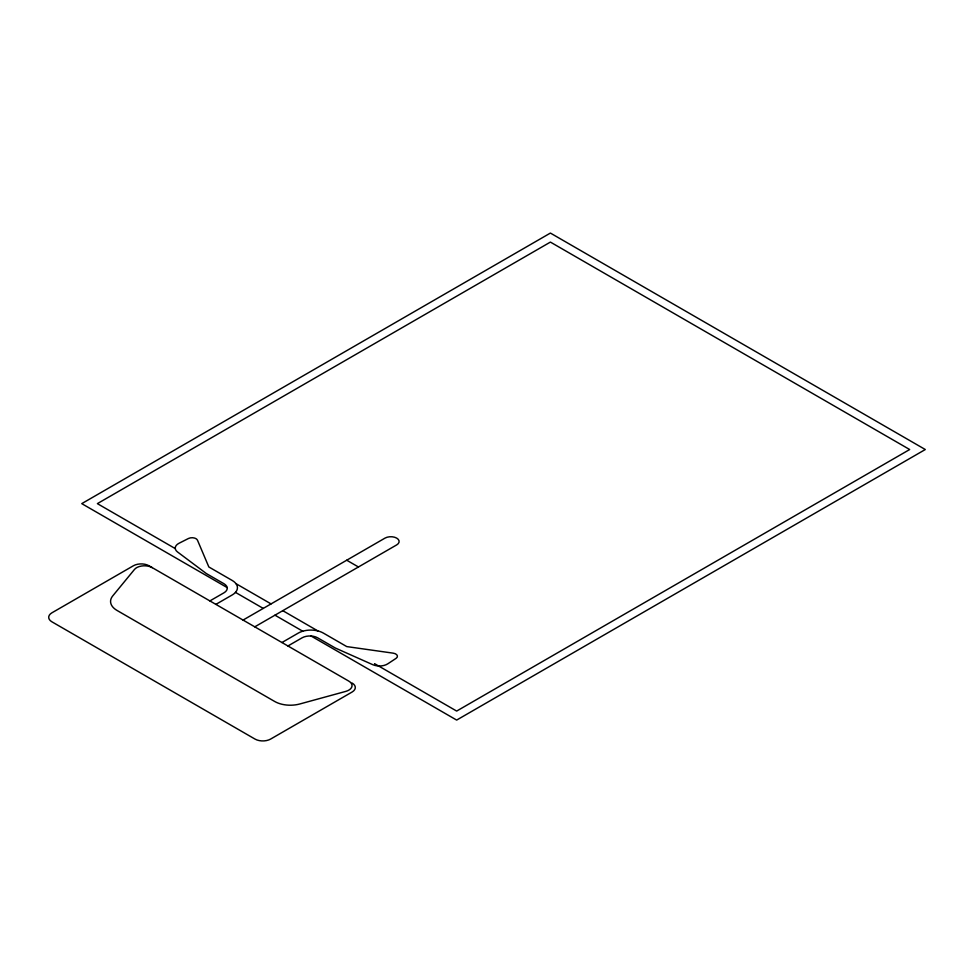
<?xml version="1.0" encoding="UTF-8"?>
<svg xmlns="http://www.w3.org/2000/svg" width="974" height="974" viewBox="0 0 974 974"><rect width="100%" height="100%" fill="white"/><g stroke="black" fill="none" stroke-linecap="round" stroke-linejoin="round"><path stroke-width="1.46" d="M209.885 600.921L224.008 592.776A11.043 6.38 0 0 0 224.008 583.755L206.378 573.576L177.524 551.966A11.043 6.38 0 0 1 178.985 543.285L188.445 538.5A5.527 3.19 0 0 1 197.454 540.132L208.838 566.965L232.262 580.492A17.678 10.203 0 0 1 232.262 594.919L215.875 604.379M243.05 620.073L384.986 538.123A8.279 4.785 0 0 1 396.71 538.123A8.279 4.785 0 0 1 396.71 544.892L254.762 626.842M281.949 642.523L298.336 633.063A17.678 10.203 0 0 1 323.331 633.063L346.756 646.59L393.228 653.164A5.527 3.19 0 0 1 396.065 658.363L387.774 663.83A11.043 6.38 0 0 1 372.725 664.67L335.312 648.014L317.682 637.836A11.043 6.38 0 0 0 302.062 637.836L287.927 645.981M346.732 560.22L358.444 566.978M175.259 548.593L97.376 503.631L550.395 242.088L909.679 449.525L456.66 711.069L374.515 663.635M236 583.669L271.052 603.904M282.777 610.674L317.828 630.909M227.185 587.59L81.755 503.631L550.395 233.066L925.3 449.525L456.66 720.078L311.023 635.998M235.477 592.387L263.248 608.409M274.96 615.178L302.731 631.213M152.273 567.659A11.043 6.38 0 0 0 134.485 569.437L112.692 595.966A22.098 12.759 0 0 0 117.026 610.442L274.705 701.487A22.098 12.759 0 0 0 299.797 703.983L345.733 691.406A11.043 6.38 0 0 0 348.814 681.13L149.01 565.772A11.043 6.38 0 0 0 133.389 565.772L51.926 612.804A11.043 6.38 0 0 0 51.926 621.826L255.005 739.071A11.043 6.38 0 0 0 270.626 739.071L352.077 692.039A11.043 6.38 0 0 0 352.077 683.018"/></g></svg>
